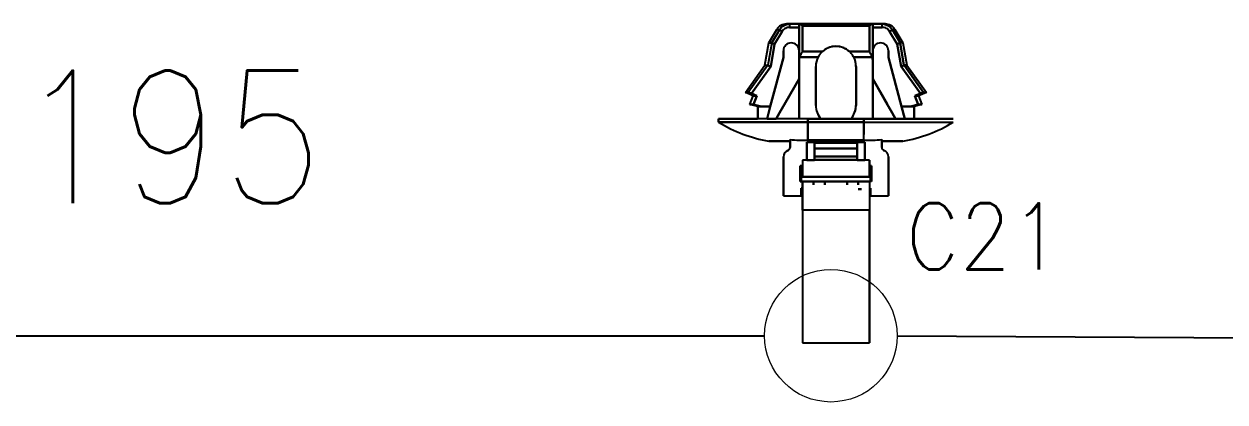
# Model space of a CAD drawing. Header units: inches. Extents: x 47316 to 59086, y 3141 to 11743.
# Drawn here: x 51305.76 to 51351.01, y 4502.05 to 4516.31 of the extents above; entities that cross this region are included whole.
import ezdxf

# ---------------------------------------------------------------- set-up
doc = ezdxf.new("R2010")
doc.units = ezdxf.units.IN
doc.header["$MEASUREMENT"] = 0
doc.layers.add('_BLACK_HOLE', color=7, linetype='Continuous')
doc.styles.get("Standard").update_dxf_attribs({"font": ''})
doc.styles.get('Standard').set_extended_font_data('SimSun')
doc.linetypes.add('_VH_OTCON', pattern='A,0.0001,[7,VeSys.shx,S=0.1,R=0,X=0,Y=0],-0.4,[7,VeSys.shx,S=0.1,R=0,X=0,Y=0],-0.4,["X",Standard,S=1,R=0,X=-0.5,Y=-0.5],-0.0001,[7,VeSys.shx,S=0.1,R=0,X=0,Y=0],-0.4', length=1.2002)

msp = doc.modelspace()

# ---------------------------------------------------------------- linework, layer by layer
at = {"layer": '_BLACK_HOLE', "ltscale": 0.034946}
for p, q in [((51333.828, 4515.593), (51334.126, 4516.1)), ((51338.581, 4516.1), (51338.879, 4515.593))]:
    msp.add_line(p, q, dxfattribs=at)
at = {"layer": '_BLACK_HOLE', "ltscale": 0.034208}
for p, q in [((51334.225, 4516.09), (51333.933, 4515.593)), ((51338.483, 4516.09), (51338.775, 4515.593))]:
    msp.add_line(p, q, dxfattribs=at)
at = {"layer": '_BLACK_HOLE', "ltscale": 0.034163}
for p, q in [((51334.225, 4516.09), (51333.935, 4515.593)), ((51338.772, 4515.593), (51338.483, 4516.09))]:
    msp.add_line(p, q, dxfattribs=at)
at = {"layer": '_BLACK_HOLE', "ltscale": 0.0329}
for p, q in [((51334.047, 4515.551), (51334.328, 4516.029)), ((51334.328, 4516.029), (51334.047, 4515.551)), ((51338.661, 4515.551), (51338.38, 4516.029)), ((51338.38, 4516.029), (51338.661, 4515.551))]:
    msp.add_line(p, q, dxfattribs=at)
at = {"layer": '_BLACK_HOLE', "ltscale": 0.00587}
msp.add_line((51334.127, 4516.101), (51334.225, 4516.09), dxfattribs=at)
at = {"layer": '_BLACK_HOLE', "ltscale": 0.005865}
for p, q in [((51334.225, 4516.09), (51334.127, 4516.101)), ((51338.581, 4516.101), (51338.483, 4516.09))]:
    msp.add_line(p, q, dxfattribs=at)
at = {"layer": '_BLACK_HOLE'}
for p, q in [((51334.225, 4516.09), (51334.296, 4516.181)), ((51334.225, 4516.09), (51334.281, 4516.166)), ((51334.281, 4516.166), (51334.352, 4516.228)), ((51334.296, 4516.181), (51334.389, 4516.25)), ((51334.352, 4516.228), (51334.455, 4516.281)), ((51334.389, 4516.25), (51334.497, 4516.293)), ((51334.455, 4516.281), (51334.612, 4516.309)), ((51334.497, 4516.293), (51334.612, 4516.309)), ((51338.096, 4516.309), (51338.211, 4516.293)), ((51338.096, 4516.309), (51338.209, 4516.294)), ((51338.209, 4516.294), (51338.316, 4516.252)), ((51338.211, 4516.293), (51338.319, 4516.249)), ((51338.316, 4516.252), (51338.393, 4516.198)), ((51338.319, 4516.249), (51338.412, 4516.18)), ((51338.393, 4516.198), (51338.483, 4516.09)), ((51338.412, 4516.18), (51338.483, 4516.09)), ((51335.844, 4515.269), (51335.994, 4515.376)), ((51335.994, 4515.376), (51336.08, 4515.416)), ((51336.627, 4515.416), (51336.713, 4515.376)), ((51336.713, 4515.376), (51336.864, 4515.269))]:
    msp.add_line(p, q, dxfattribs=at)
at = {"layer": '_BLACK_HOLE', "ltscale": 0.007092}
for p, q in [((51334.225, 4516.09), (51334.328, 4516.029)), ((51334.328, 4516.029), (51334.225, 4516.09)), ((51338.38, 4516.029), (51338.483, 4516.09)), ((51338.483, 4516.09), (51338.38, 4516.029))]:
    msp.add_line(p, q, dxfattribs=at)
at = {"layer": '_BLACK_HOLE', "ltscale": 0.007248}
msp.add_line((51334.612, 4516.309), (51334.49, 4516.309), dxfattribs=at)
at = {"layer": '_BLACK_HOLE', "ltscale": 0.001605}
msp.add_line((51334.523, 4516.309), (51334.496, 4516.309), dxfattribs=at)
at = {"layer": '_BLACK_HOLE', "ltscale": 0.006183}
msp.add_line((51334.508, 4516.309), (51334.612, 4516.309), dxfattribs=at)
at = {"layer": '_BLACK_HOLE', "ltscale": 0.004422}
msp.add_line((51334.612, 4516.309), (51334.537, 4516.309), dxfattribs=at)
at = {"layer": '_BLACK_HOLE', "ltscale": 0.012915}
msp.add_line((51334.537, 4516.309), (51334.755, 4516.309), dxfattribs=at)
at = {"layer": '_BLACK_HOLE', "ltscale": 0.020941}
for p, q in [((51334.612, 4516.309), (51334.964, 4516.309)), ((51334.964, 4516.309), (51334.612, 4516.309)), ((51334.612, 4516.182), (51334.964, 4516.182)), ((51334.964, 4516.182), (51334.612, 4516.182)), ((51337.743, 4516.309), (51338.096, 4516.309)), ((51338.096, 4516.309), (51337.743, 4516.309)), ((51338.096, 4516.182), (51337.743, 4516.182)), ((51337.743, 4516.182), (51338.096, 4516.182))]:
    msp.add_line(p, q, dxfattribs=at)
at = {"layer": '_BLACK_HOLE', "ltscale": 0.0075}
for p, q in [((51334.612, 4516.309), (51334.612, 4516.182)), ((51334.612, 4516.309), (51334.612, 4516.182)), ((51337.743, 4516.309), (51337.743, 4516.182)), ((51338.096, 4516.182), (51338.096, 4516.309)), ((51338.096, 4516.182), (51338.096, 4516.309)), ((51331.933, 4512.604), (51331.933, 4512.73)), ((51331.933, 4512.73), (51331.933, 4512.604)), ((51335.301, 4512.73), (51335.301, 4512.604)), ((51335.301, 4512.604), (51335.301, 4512.73)), ((51337.406, 4512.604), (51337.406, 4512.73)), ((51337.406, 4512.73), (51337.406, 4512.604)), ((51335.512, 4510.246), (51335.512, 4510.373)), ((51335.512, 4510.373), (51335.512, 4510.246)), ((51335.933, 4510.373), (51335.933, 4510.246)), ((51335.933, 4510.246), (51335.933, 4510.373)), ((51336.775, 4510.246), (51336.775, 4510.373)), ((51336.775, 4510.373), (51336.775, 4510.246)), ((51337.193, 4510.079), (51337.32, 4510.079)), ((51337.32, 4510.079), (51337.193, 4510.079)), ((51337.196, 4510.373), (51337.196, 4510.246)), ((51337.196, 4510.246), (51337.196, 4510.373))]:
    msp.add_line(p, q, dxfattribs=at)
at = {"layer": '_BLACK_HOLE', "ltscale": 0.012512}
for p, q in [((51334.755, 4516.309), (51334.965, 4516.309)), ((51337.742, 4516.309), (51337.953, 4516.309))]:
    msp.add_line(p, q, dxfattribs=at)
at = {"layer": '_BLACK_HOLE', "ltscale": 0.082565}
for p, q in [((51334.964, 4514.918), (51334.964, 4516.309)), ((51334.964, 4516.309), (51334.964, 4514.918)), ((51337.743, 4516.309), (51337.743, 4514.918)), ((51337.743, 4514.918), (51337.743, 4516.309))]:
    msp.add_line(p, q, dxfattribs=at)
at = {"layer": '_BLACK_HOLE', "ltscale": 0.000995}
for p, q in [((51334.964, 4516.309), (51334.981, 4516.309)), ((51334.981, 4516.309), (51334.964, 4516.309)), ((51337.726, 4516.309), (51337.743, 4516.309)), ((51337.743, 4516.309), (51337.726, 4516.309))]:
    msp.add_line(p, q, dxfattribs=at)
at = {"layer": '_BLACK_HOLE', "ltscale": 0.000399}
msp.add_line((51334.986, 4516.308), (51334.979, 4516.309), dxfattribs=at)
at = {"layer": '_BLACK_HOLE', "ltscale": 0.163214}
msp.add_line((51334.979, 4516.309), (51337.728, 4516.309), dxfattribs=at)
at = {"layer": '_BLACK_HOLE', "ltscale": 0.163013}
msp.add_line((51337.726, 4516.309), (51334.981, 4516.309), dxfattribs=at)
at = {"layer": '_BLACK_HOLE', "ltscale": 0.15}
for p, q in [((51335.091, 4516.245), (51337.617, 4516.245)), ((51337.617, 4516.245), (51335.091, 4516.245)), ((51337.617, 4511.173), (51335.091, 4511.173)), ((51337.617, 4511.173), (51335.091, 4511.173)), ((51335.091, 4510.541), (51337.617, 4510.541)), ((51337.617, 4510.541), (51335.091, 4510.541)), ((51337.617, 4509.282), (51335.091, 4509.282)), ((51337.617, 4509.282), (51335.091, 4509.282)), ((51335.091, 4504.282), (51337.617, 4504.282))]:
    msp.add_line(p, q, dxfattribs=at)
at = {"layer": '_BLACK_HOLE', "ltscale": 0.057954}
for p, q in [((51335.091, 4516.245), (51335.091, 4515.269)), ((51335.091, 4515.269), (51335.091, 4516.245)), ((51337.617, 4515.269), (51337.617, 4516.245)), ((51337.617, 4516.245), (51337.617, 4515.269))]:
    msp.add_line(p, q, dxfattribs=at)
at = {"layer": '_BLACK_HOLE', "ltscale": 0.052501}
msp.add_line((51337.743, 4516.182), (51337.743, 4515.298), dxfattribs=at)
at = {"layer": '_BLACK_HOLE', "ltscale": 0.015717}
msp.add_line((51338.217, 4516.309), (51337.953, 4516.309), dxfattribs=at)
at = {"layer": '_BLACK_HOLE', "ltscale": 0.015729}
msp.add_line((51337.953, 4516.309), (51338.218, 4516.309), dxfattribs=at)
at = {"layer": '_BLACK_HOLE', "ltscale": 0.005864}
msp.add_line((51338.581, 4516.101), (51338.483, 4516.09), dxfattribs=at)
at = {"layer": '_BLACK_HOLE', "ltscale": 0.05076}
for p, q in [((51333.681, 4514.751), (51333.828, 4515.593)), ((51338.879, 4515.593), (51339.027, 4514.751))]:
    msp.add_line(p, q, dxfattribs=at)
at = {"layer": '_BLACK_HOLE', "ltscale": 0.050769}
msp.add_line((51333.935, 4515.593), (51333.785, 4514.751), dxfattribs=at)
at = {"layer": '_BLACK_HOLE', "ltscale": 0.050773}
for p, q in [((51333.935, 4515.593), (51333.788, 4514.75)), ((51338.92, 4514.75), (51338.772, 4515.593)), ((51338.772, 4515.593), (51338.92, 4514.75))]:
    msp.add_line(p, q, dxfattribs=at)
at = {"layer": '_BLACK_HOLE', "ltscale": 0.006219}
msp.add_line((51333.933, 4515.593), (51333.828, 4515.593), dxfattribs=at)
at = {"layer": '_BLACK_HOLE', "ltscale": 0.006223}
for p, q in [((51333.828, 4515.593), (51333.933, 4515.593)), ((51338.879, 4515.593), (51338.775, 4515.593)), ((51338.879, 4515.593), (51338.775, 4515.593))]:
    msp.add_line(p, q, dxfattribs=at)
at = {"layer": '_BLACK_HOLE', "ltscale": 0.051095}
for p, q in [((51333.899, 4514.704), (51334.047, 4515.551)), ((51334.047, 4515.551), (51333.899, 4514.704)), ((51338.809, 4514.704), (51338.661, 4515.551)), ((51338.661, 4515.551), (51338.809, 4514.704))]:
    msp.add_line(p, q, dxfattribs=at)
at = {"layer": '_BLACK_HOLE', "ltscale": 0.000128}
for p, q in [((51333.933, 4515.593), (51333.935, 4515.593)), ((51333.935, 4515.593), (51333.933, 4515.593)), ((51338.772, 4515.593), (51338.775, 4515.593))]:
    msp.add_line(p, q, dxfattribs=at)
at = {"layer": '_BLACK_HOLE', "ltscale": 0.00266}
for p, q in [((51333.935, 4515.593), (51333.977, 4515.577)), ((51338.73, 4515.577), (51338.772, 4515.593))]:
    msp.add_line(p, q, dxfattribs=at)
at = {"layer": '_BLACK_HOLE', "ltscale": 0.002806}
for p, q in [((51333.979, 4515.576), (51333.935, 4515.593)), ((51338.772, 4515.593), (51338.728, 4515.576))]:
    msp.add_line(p, q, dxfattribs=at)
at = {"layer": '_BLACK_HOLE', "ltscale": 0.004276}
for p, q in [((51333.979, 4515.577), (51334.047, 4515.551)), ((51334.047, 4515.551), (51333.979, 4515.576)), ((51338.661, 4515.551), (51338.728, 4515.577)), ((51338.728, 4515.576), (51338.661, 4515.551))]:
    msp.add_line(p, q, dxfattribs=at)
at = {"layer": '_BLACK_HOLE', "ltscale": 0.11383}
for p, q in [((51334.375, 4515.046), (51333.882, 4513.193)), ((51333.882, 4513.193), (51334.375, 4515.046)), ((51338.332, 4515.046), (51338.825, 4513.193)), ((51338.825, 4513.193), (51338.332, 4515.046))]:
    msp.add_line(p, q, dxfattribs=at)
at = {"layer": '_BLACK_HOLE', "ltscale": 0.014999}
for p, q in [((51334.375, 4515.298), (51334.375, 4515.046)), ((51334.375, 4515.298), (51334.375, 4515.046)), ((51334.375, 4515.046), (51334.375, 4515.298)), ((51338.332, 4515.298), (51338.332, 4515.046)), ((51338.332, 4515.046), (51338.332, 4515.298))]:
    msp.add_line(p, q, dxfattribs=at)
at = {"layer": '_BLACK_HOLE', "ltscale": 0.002635}
for p, q in [((51334.986, 4515.06), (51335.001, 4515.101)), ((51337.706, 4515.101), (51337.722, 4515.06))]:
    msp.add_line(p, q, dxfattribs=at)
at = {"layer": '_BLACK_HOLE', "ltscale": 0.002634}
for p, q in [((51335.001, 4515.101), (51334.986, 4515.06)), ((51337.722, 4515.06), (51337.706, 4515.101))]:
    msp.add_line(p, q, dxfattribs=at)
at = {"layer": '_BLACK_HOLE', "ltscale": 0.041339}
for p, q in [((51335.682, 4515.06), (51334.986, 4515.06)), ((51334.986, 4515.06), (51335.682, 4515.06)), ((51337.722, 4515.06), (51337.025, 4515.06)), ((51337.025, 4515.06), (51337.722, 4515.06))]:
    msp.add_line(p, q, dxfattribs=at)
at = {"layer": '_BLACK_HOLE', "ltscale": 0.044711}
for p, q in [((51335.091, 4515.269), (51335.844, 4515.269)), ((51335.844, 4515.269), (51335.091, 4515.269)), ((51336.864, 4515.269), (51337.617, 4515.269)), ((51337.617, 4515.269), (51336.864, 4515.269))]:
    msp.add_line(p, q, dxfattribs=at)
at = {"layer": '_BLACK_HOLE', "ltscale": 0.000598}
msp.add_line((51335.844, 4515.269), (51335.836, 4515.263), dxfattribs=at)
at = {"layer": '_BLACK_HOLE', "ltscale": 0.001863}
msp.add_line((51336.886, 4515.248), (51336.863, 4515.27), dxfattribs=at)
at = {"layer": '_BLACK_HOLE', "ltscale": 0.000505}
msp.add_line((51336.864, 4515.269), (51336.87, 4515.264), dxfattribs=at)
at = {"layer": '_BLACK_HOLE', "ltscale": 0.005516}
msp.add_line((51337.743, 4515.298), (51337.743, 4515.206), dxfattribs=at)
at = {"layer": '_BLACK_HOLE', "ltscale": 0.008279}
msp.add_line((51337.743, 4515.206), (51337.743, 4515.066), dxfattribs=at)
at = {"layer": '_BLACK_HOLE', "ltscale": 0.048712}
msp.add_line((51337.743, 4515.066), (51337.743, 4514.246), dxfattribs=at)
at = {"layer": '_BLACK_HOLE', "ltscale": 0.075271}
for p, q in [((51332.944, 4513.72), (51333.681, 4514.751)), ((51333.784, 4514.751), (51333.048, 4513.72)), ((51339.66, 4513.72), (51338.923, 4514.751)), ((51338.923, 4514.751), (51339.66, 4513.72)), ((51339.027, 4514.751), (51339.763, 4513.72))]:
    msp.add_line(p, q, dxfattribs=at)
at = {"layer": '_BLACK_HOLE', "ltscale": 0.075264}
msp.add_line((51333.785, 4514.751), (51333.048, 4513.72), dxfattribs=at)
at = {"layer": '_BLACK_HOLE', "ltscale": 0.074459}
for p, q in [((51333.17, 4513.684), (51333.899, 4514.704)), ((51333.899, 4514.704), (51333.17, 4513.684)), ((51339.538, 4513.684), (51338.809, 4514.704)), ((51338.809, 4514.704), (51339.538, 4513.684))]:
    msp.add_line(p, q, dxfattribs=at)
at = {"layer": '_BLACK_HOLE', "ltscale": 0.006165}
for p, q in [((51333.681, 4514.751), (51333.784, 4514.751)), ((51333.681, 4514.751), (51333.784, 4514.751)), ((51332.944, 4513.72), (51333.048, 4513.72))]:
    msp.add_line(p, q, dxfattribs=at)
at = {"layer": '_BLACK_HOLE', "ltscale": 0.002621}
for p, q in [((51333.828, 4514.733), (51333.788, 4514.75)), ((51333.788, 4514.75), (51333.828, 4514.733)), ((51338.92, 4514.75), (51338.879, 4514.733)), ((51338.879, 4514.733), (51338.92, 4514.75))]:
    msp.add_line(p, q, dxfattribs=at)
at = {"layer": '_BLACK_HOLE', "ltscale": 0.000205}
for p, q in [((51333.831, 4514.732), (51333.828, 4514.733)), ((51333.828, 4514.733), (51333.831, 4514.732)), ((51338.879, 4514.733), (51338.876, 4514.732)), ((51338.876, 4514.732), (51338.879, 4514.733))]:
    msp.add_line(p, q, dxfattribs=at)
at = {"layer": '_BLACK_HOLE', "ltscale": 0.004321}
for p, q in [((51333.899, 4514.704), (51333.831, 4514.732)), ((51333.831, 4514.732), (51333.899, 4514.704)), ((51338.876, 4514.732), (51338.809, 4514.704)), ((51338.809, 4514.704), (51338.876, 4514.732))]:
    msp.add_line(p, q, dxfattribs=at)
at = {"layer": '_BLACK_HOLE', "ltscale": 0.039936}
for p, q in [((51334.964, 4514.918), (51334.964, 4514.246)), ((51334.964, 4514.246), (51334.964, 4514.918)), ((51337.743, 4514.246), (51337.743, 4514.918)), ((51337.743, 4514.918), (51337.743, 4514.246))]:
    msp.add_line(p, q, dxfattribs=at)
at = {"layer": '_BLACK_HOLE', "ltscale": 0.0875}
for p, q in [((51335.596, 4513.235), (51335.596, 4514.709)), ((51335.596, 4514.709), (51335.596, 4513.235)), ((51335.596, 4514.709), (51335.596, 4513.235)), ((51337.112, 4514.709), (51337.112, 4513.235)), ((51337.112, 4513.235), (51337.112, 4514.709)), ((51339.301, 4512.73), (51340.774, 4512.73))]:
    msp.add_line(p, q, dxfattribs=at)
at = {"layer": '_BLACK_HOLE', "ltscale": 0.006168}
for p, q in [((51338.923, 4514.751), (51339.027, 4514.751)), ((51339.027, 4514.751), (51338.923, 4514.751))]:
    msp.add_line(p, q, dxfattribs=at)
at = {"layer": '_BLACK_HOLE', "ltscale": 0.064963}
msp.add_line((51334.426, 4513.293), (51334.964, 4514.246), dxfattribs=at)
at = {"layer": '_BLACK_HOLE', "ltscale": 0.061156}
for p, q in [((51334.964, 4514.246), (51334.458, 4513.349)), ((51338.249, 4513.349), (51337.743, 4514.246))]:
    msp.add_line(p, q, dxfattribs=at)
at = {"layer": '_BLACK_HOLE', "ltscale": 0.061161}
msp.add_line((51334.458, 4513.349), (51334.964, 4514.246), dxfattribs=at)
at = {"layer": '_BLACK_HOLE', "ltscale": 0.089999}
for p, q in [((51334.964, 4514.246), (51334.964, 4512.73)), ((51334.964, 4512.73), (51334.964, 4514.246)), ((51337.743, 4512.73), (51337.743, 4514.246)), ((51337.743, 4514.246), (51337.743, 4512.73))]:
    msp.add_line(p, q, dxfattribs=at)
at = {"layer": '_BLACK_HOLE', "ltscale": 0.065039}
msp.add_line((51337.743, 4514.246), (51338.282, 4513.292), dxfattribs=at)
at = {"layer": '_BLACK_HOLE', "ltscale": 0.06116}
msp.add_line((51337.743, 4514.246), (51338.25, 4513.349), dxfattribs=at)
at = {"layer": '_BLACK_HOLE', "ltscale": 0.040697}
msp.add_line((51337.743, 4514.089), (51337.743, 4513.404), dxfattribs=at)
at = {"layer": '_BLACK_HOLE', "ltscale": 0.040701}
msp.add_line((51337.743, 4513.404), (51337.743, 4514.089), dxfattribs=at)
at = {"layer": '_BLACK_HOLE', "ltscale": 0.006177}
msp.add_line((51333.048, 4513.72), (51332.944, 4513.72), dxfattribs=at)
at = {"layer": '_BLACK_HOLE', "ltscale": 0.019025}
msp.add_line((51333.238, 4513.593), (51332.944, 4513.72), dxfattribs=at)
at = {"layer": '_BLACK_HOLE', "ltscale": 0.013619}
for p, q in [((51333.381, 4513.593), (51333.17, 4513.684)), ((51333.17, 4513.684), (51333.381, 4513.593)), ((51339.327, 4513.593), (51339.538, 4513.684)), ((51339.538, 4513.684), (51339.327, 4513.593))]:
    msp.add_line(p, q, dxfattribs=at)
at = {"layer": '_BLACK_HOLE', "ltscale": 0.019}
msp.add_line((51339.763, 4513.72), (51339.469, 4513.593), dxfattribs=at)
at = {"layer": '_BLACK_HOLE', "ltscale": 0.005249}
msp.add_line((51339.747, 4513.72), (51339.659, 4513.719), dxfattribs=at)
at = {"layer": '_BLACK_HOLE', "ltscale": 0.005222}
msp.add_line((51339.748, 4513.72), (51339.66, 4513.72), dxfattribs=at)
at = {"layer": '_BLACK_HOLE', "ltscale": 0.000916}
msp.add_line((51339.763, 4513.72), (51339.747, 4513.72), dxfattribs=at)
at = {"layer": '_BLACK_HOLE', "ltscale": 0.000903}
msp.add_line((51339.763, 4513.72), (51339.748, 4513.72), dxfattribs=at)
at = {"layer": '_BLACK_HOLE', "ltscale": 4.3e-05}
msp.add_line((51339.763, 4513.72), (51339.763, 4513.72), dxfattribs=at)
at = {"layer": '_BLACK_HOLE', "ltscale": 4.9e-05}
msp.add_line((51339.763, 4513.72), (51339.763, 4513.72), dxfattribs=at)
at = {"layer": '_BLACK_HOLE', "ltscale": 0.020195}
for p, q in [((51333.112, 4513.278), (51333.239, 4513.593)), ((51333.254, 4513.278), (51333.381, 4513.593)), ((51333.381, 4513.593), (51333.254, 4513.278)), ((51339.453, 4513.278), (51339.327, 4513.593)), ((51339.327, 4513.593), (51339.453, 4513.278)), ((51339.469, 4513.593), (51339.595, 4513.278))]:
    msp.add_line(p, q, dxfattribs=at)
at = {"layer": '_BLACK_HOLE', "ltscale": 0.000925}
msp.add_line((51333.112, 4513.278), (51333.128, 4513.278), dxfattribs=at)
at = {"layer": '_BLACK_HOLE', "ltscale": 0.018174}
msp.add_line((51333.407, 4513.193), (51333.112, 4513.277), dxfattribs=at)
at = {"layer": '_BLACK_HOLE', "ltscale": 0.000912}
for p, q in [((51333.128, 4513.278), (51333.113, 4513.277)), ((51339.469, 4513.593), (51339.453, 4513.593))]:
    msp.add_line(p, q, dxfattribs=at)
at = {"layer": '_BLACK_HOLE', "ltscale": 0.002823}
msp.add_line((51333.128, 4513.278), (51333.175, 4513.278), dxfattribs=at)
at = {"layer": '_BLACK_HOLE', "ltscale": 0.00282}
for p, q in [((51333.175, 4513.278), (51333.128, 4513.278)), ((51339.453, 4513.593), (51339.406, 4513.593))]:
    msp.add_line(p, q, dxfattribs=at)
at = {"layer": '_BLACK_HOLE', "ltscale": 0.004681}
for p, q in [((51333.175, 4513.278), (51333.254, 4513.278)), ((51333.254, 4513.278), (51333.175, 4513.278))]:
    msp.add_line(p, q, dxfattribs=at)
at = {"layer": '_BLACK_HOLE', "ltscale": 0.000327}
msp.add_line((51333.244, 4513.593), (51333.238, 4513.593), dxfattribs=at)
at = {"layer": '_BLACK_HOLE', "ltscale": 0.008441}
for p, q in [((51333.238, 4513.593), (51333.381, 4513.593)), ((51333.407, 4513.193), (51333.549, 4513.193)), ((51333.549, 4513.193), (51333.407, 4513.193))]:
    msp.add_line(p, q, dxfattribs=at)
at = {"layer": '_BLACK_HOLE', "ltscale": 0.008429}
for p, q in [((51333.381, 4513.593), (51333.239, 4513.593)), ((51339.453, 4513.278), (51339.595, 4513.278))]:
    msp.add_line(p, q, dxfattribs=at)
at = {"layer": '_BLACK_HOLE', "ltscale": 0.00033}
for p, q in [((51333.239, 4513.593), (51333.244, 4513.593)), ((51333.412, 4513.193), (51333.407, 4513.193)), ((51339.301, 4513.193), (51339.295, 4513.193))]:
    msp.add_line(p, q, dxfattribs=at)
at = {"layer": '_BLACK_HOLE', "ltscale": 0.001593}
msp.add_line((51333.271, 4513.593), (51333.244, 4513.593), dxfattribs=at)
at = {"layer": '_BLACK_HOLE', "ltscale": 0.003809}
msp.add_line((51333.244, 4513.593), (51333.308, 4513.593), dxfattribs=at)
at = {"layer": '_BLACK_HOLE', "ltscale": 0.018199}
for p, q in [((51333.549, 4513.193), (51333.254, 4513.278)), ((51333.254, 4513.278), (51333.549, 4513.193)), ((51339.159, 4513.193), (51339.453, 4513.278)), ((51339.453, 4513.278), (51339.159, 4513.193))]:
    msp.add_line(p, q, dxfattribs=at)
at = {"layer": '_BLACK_HOLE', "ltscale": 0.004291}
msp.add_line((51333.308, 4513.593), (51333.381, 4513.593), dxfattribs=at)
at = {"layer": '_BLACK_HOLE', "ltscale": 0.008432}
msp.add_line((51333.549, 4513.193), (51333.407, 4513.193), dxfattribs=at)
at = {"layer": '_BLACK_HOLE', "ltscale": 0.027499}
for p, q in [((51333.407, 4513.193), (51333.407, 4512.73)), ((51333.407, 4512.73), (51333.407, 4513.193)), ((51339.301, 4513.193), (51339.301, 4512.73)), ((51339.301, 4512.73), (51339.301, 4513.193))]:
    msp.add_line(p, q, dxfattribs=at)
at = {"layer": '_BLACK_HOLE', "ltscale": 0.000342}
for p, q in [((51333.407, 4513.193), (51333.413, 4513.193)), ((51339.295, 4513.193), (51339.301, 4513.193))]:
    msp.add_line(p, q, dxfattribs=at)
at = {"layer": '_BLACK_HOLE', "ltscale": 0.000286}
for p, q in [((51333.408, 4513.195), (51333.413, 4513.193)), ((51333.413, 4513.193), (51333.408, 4513.195))]:
    msp.add_line(p, q, dxfattribs=at)
at = {"layer": '_BLACK_HOLE', "ltscale": 0.002209}
msp.add_line((51333.45, 4513.193), (51333.412, 4513.193), dxfattribs=at)
at = {"layer": '_BLACK_HOLE', "ltscale": 0.003674}
for p, q in [((51333.413, 4513.193), (51333.474, 4513.193)), ((51339.233, 4513.193), (51339.295, 4513.193))]:
    msp.add_line(p, q, dxfattribs=at)
at = {"layer": '_BLACK_HOLE', "ltscale": 0.00434}
msp.add_line((51333.474, 4513.193), (51333.547, 4513.193), dxfattribs=at)
at = {"layer": '_BLACK_HOLE', "ltscale": 0.019785}
for p, q in [((51333.882, 4513.193), (51333.549, 4513.193)), ((51333.549, 4513.193), (51333.882, 4513.193)), ((51338.825, 4513.193), (51339.159, 4513.193)), ((51339.159, 4513.193), (51338.825, 4513.193))]:
    msp.add_line(p, q, dxfattribs=at)
at = {"layer": '_BLACK_HOLE', "ltscale": 0.028456}
for p, q in [((51333.882, 4513.193), (51333.759, 4512.73)), ((51333.759, 4512.73), (51333.882, 4513.193)), ((51338.825, 4513.193), (51338.949, 4512.73)), ((51338.949, 4512.73), (51338.825, 4513.193))]:
    msp.add_line(p, q, dxfattribs=at)
at = {"layer": '_BLACK_HOLE', "ltscale": 0.026985}
for p, q in [((51334.458, 4513.349), (51334.234, 4512.953)), ((51338.473, 4512.953), (51338.249, 4513.349))]:
    msp.add_line(p, q, dxfattribs=at)
at = {"layer": '_BLACK_HOLE', "ltscale": 0.02701}
msp.add_line((51334.234, 4512.953), (51334.458, 4513.349), dxfattribs=at)
at = {"layer": '_BLACK_HOLE', "ltscale": 0.02697}
msp.add_line((51338.25, 4513.349), (51338.473, 4512.954), dxfattribs=at)
at = {"layer": '_BLACK_HOLE', "ltscale": 0.006299}
msp.add_line((51339.159, 4513.193), (51339.265, 4513.194), dxfattribs=at)
at = {"layer": '_BLACK_HOLE', "ltscale": 0.006305}
msp.add_line((51339.265, 4513.193), (51339.159, 4513.193), dxfattribs=at)
at = {"layer": '_BLACK_HOLE', "ltscale": 0.00329}
msp.add_line((51339.178, 4513.193), (51339.233, 4513.193), dxfattribs=at)
at = {"layer": '_BLACK_HOLE', "ltscale": 0.006641}
msp.add_line((51339.301, 4513.193), (51339.189, 4513.193), dxfattribs=at)
at = {"layer": '_BLACK_HOLE', "ltscale": 0.001825}
msp.add_line((51339.295, 4513.193), (51339.264, 4513.193), dxfattribs=at)
at = {"layer": '_BLACK_HOLE', "ltscale": 0.002142}
msp.add_line((51339.265, 4513.194), (51339.301, 4513.193), dxfattribs=at)
at = {"layer": '_BLACK_HOLE', "ltscale": 0.002136}
msp.add_line((51339.301, 4513.193), (51339.265, 4513.193), dxfattribs=at)
at = {"layer": '_BLACK_HOLE', "ltscale": 0.018183}
msp.add_line((51339.595, 4513.278), (51339.301, 4513.193), dxfattribs=at)
at = {"layer": '_BLACK_HOLE', "ltscale": 0.004715}
msp.add_line((51339.327, 4513.593), (51339.406, 4513.593), dxfattribs=at)
at = {"layer": '_BLACK_HOLE', "ltscale": 0.004687}
msp.add_line((51339.406, 4513.593), (51339.327, 4513.593), dxfattribs=at)
at = {"layer": '_BLACK_HOLE', "ltscale": 0.002832}
msp.add_line((51339.406, 4513.593), (51339.454, 4513.594), dxfattribs=at)
at = {"layer": '_BLACK_HOLE', "ltscale": 0.002856}
msp.add_line((51339.464, 4513.593), (51339.415, 4513.593), dxfattribs=at)
at = {"layer": '_BLACK_HOLE', "ltscale": 0.002869}
msp.add_line((51339.415, 4513.593), (51339.463, 4513.593), dxfattribs=at)
at = {"layer": '_BLACK_HOLE', "ltscale": 0.008438}
msp.add_line((51339.595, 4513.278), (51339.453, 4513.277), dxfattribs=at)
at = {"layer": '_BLACK_HOLE', "ltscale": 0.0009}
msp.add_line((51339.454, 4513.594), (51339.469, 4513.593), dxfattribs=at)
at = {"layer": '_BLACK_HOLE', "ltscale": 0.002185}
msp.add_line((51339.525, 4513.278), (51339.562, 4513.277), dxfattribs=at)
at = {"layer": '_BLACK_HOLE', "ltscale": 0.087396}
for p, q in [((51331.933, 4512.73), (51333.405, 4512.73)), ((51331.933, 4512.73), (51333.405, 4512.73)), ((51340.774, 4512.73), (51339.302, 4512.73))]:
    msp.add_line(p, q, dxfattribs=at)
at = {"layer": '_BLACK_HOLE', "ltscale": 0.2}
for p, q in [((51335.301, 4512.73), (51331.933, 4512.73)), ((51335.301, 4512.73), (51331.933, 4512.73)), ((51337.406, 4512.73), (51340.774, 4512.73)), ((51340.774, 4512.73), (51337.406, 4512.73)), ((51331.933, 4512.604), (51335.301, 4512.604)), ((51335.301, 4512.604), (51331.933, 4512.604)), ((51337.406, 4512.604), (51340.774, 4512.604)), ((51337.406, 4512.604), (51340.774, 4512.604))]:
    msp.add_line(p, q, dxfattribs=at)
at = {"layer": '_BLACK_HOLE', "ltscale": 0.020602}
for p, q in [((51333.759, 4512.73), (51334.106, 4512.73)), ((51333.759, 4512.73), (51334.106, 4512.73)), ((51338.949, 4512.73), (51338.602, 4512.73))]:
    msp.add_line(p, q, dxfattribs=at)
at = {"layer": '_BLACK_HOLE', "ltscale": 0.015242}
for p, q in [((51334.234, 4512.953), (51334.108, 4512.73)), ((51338.599, 4512.73), (51338.473, 4512.953))]:
    msp.add_line(p, q, dxfattribs=at)
at = {"layer": '_BLACK_HOLE', "ltscale": 0.015215}
msp.add_line((51334.108, 4512.73), (51334.234, 4512.953), dxfattribs=at)
at = {"layer": '_BLACK_HOLE', "ltscale": 0.125}
for p, q in [((51335.301, 4512.73), (51337.406, 4512.73)), ((51337.406, 4512.73), (51335.301, 4512.73)), ((51335.301, 4512.604), (51337.406, 4512.604)), ((51337.406, 4512.604), (51335.301, 4512.604)), ((51335.301, 4511.921), (51337.406, 4511.921)), ((51337.406, 4511.921), (51335.301, 4511.921))]:
    msp.add_line(p, q, dxfattribs=at)
at = {"layer": '_BLACK_HOLE', "ltscale": 0.035001}
for p, q in [((51337.406, 4512.73), (51337.406, 4512.141)), ((51337.406, 4512.73), (51337.406, 4512.141)), ((51335.007, 4510.962), (51335.007, 4510.373)), ((51335.007, 4510.962), (51335.007, 4510.373)), ((51335.007, 4510.373), (51335.007, 4510.962)), ((51337.701, 4510.373), (51337.701, 4510.962)), ((51337.701, 4510.962), (51337.701, 4510.373))]:
    msp.add_line(p, q, dxfattribs=at)
at = {"layer": '_BLACK_HOLE', "ltscale": 0.015289}
msp.add_line((51338.473, 4512.954), (51338.599, 4512.729), dxfattribs=at)
at = {"layer": '_BLACK_HOLE', "ltscale": 0.020749}
msp.add_line((51338.599, 4512.73), (51338.949, 4512.73), dxfattribs=at)
at = {"layer": '_BLACK_HOLE', "ltscale": 0.02751}
msp.add_line((51335.301, 4512.604), (51335.301, 4512.141), dxfattribs=at)
msp.add_line((51335.301, 4512.604), (51335.301, 4512.141), dxfattribs=at)
at = {"layer": '_BLACK_HOLE', "ltscale": 0.040569}
for p, q in [((51335.301, 4512.604), (51335.301, 4511.921)), ((51337.406, 4511.921), (51337.406, 4512.604))]:
    msp.add_line(p, q, dxfattribs=at)
at = {"layer": '_BLACK_HOLE', "ltscale": 0.040567}
for p, q in [((51335.301, 4511.921), (51335.301, 4512.604)), ((51337.406, 4511.921), (51337.406, 4512.604))]:
    msp.add_line(p, q, dxfattribs=at)
at = {"layer": '_BLACK_HOLE', "ltscale": 0.047501}
for p, q in [((51334.628, 4511.888), (51333.828, 4511.888)), ((51333.828, 4511.888), (51334.628, 4511.888)), ((51338.88, 4511.888), (51338.08, 4511.888)), ((51338.08, 4511.888), (51338.88, 4511.888))]:
    msp.add_line(p, q, dxfattribs=at)
at = {"layer": '_BLACK_HOLE', "ltscale": 0.017476}
for p, q in [((51334.628, 4511.656), (51334.628, 4511.95)), ((51338.08, 4511.656), (51338.08, 4511.95))]:
    msp.add_line(p, q, dxfattribs=at)
at = {"layer": '_BLACK_HOLE', "ltscale": 0.00369}
for p, q in [((51334.628, 4511.888), (51334.628, 4511.95)), ((51338.08, 4511.95), (51338.08, 4511.888))]:
    msp.add_line(p, q, dxfattribs=at)
at = {"layer": '_BLACK_HOLE', "ltscale": 0.017471}
for p, q in [((51334.628, 4511.95), (51334.628, 4511.656)), ((51338.08, 4511.95), (51338.08, 4511.656))]:
    msp.add_line(p, q, dxfattribs=at)
at = {"layer": '_BLACK_HOLE', "ltscale": 0.040002}
for p, q in [((51335.259, 4511.846), (51335.259, 4511.173)), ((51335.259, 4511.846), (51335.259, 4511.173)), ((51335.259, 4511.173), (51335.259, 4511.846)), ((51337.448, 4511.173), (51337.448, 4511.846)), ((51337.448, 4511.846), (51337.448, 4511.173))]:
    msp.add_line(p, q, dxfattribs=at)
at = {"layer": '_BLACK_HOLE', "ltscale": 0.129999}
for p, q in [((51337.448, 4511.846), (51335.259, 4511.846)), ((51335.259, 4511.846), (51337.448, 4511.846))]:
    msp.add_line(p, q, dxfattribs=at)
at = {"layer": '_BLACK_HOLE', "ltscale": 0.013841}
for p, q in [((51335.554, 4511.613), (51335.554, 4511.846)), ((51337.154, 4511.846), (51337.154, 4511.613))]:
    msp.add_line(p, q, dxfattribs=at)
at = {"layer": '_BLACK_HOLE', "ltscale": 0.001447}
msp.add_line((51335.554, 4511.822), (51335.554, 4511.846), dxfattribs=at)
at = {"layer": '_BLACK_HOLE', "ltscale": 0.012407}
for p, q in [((51335.554, 4511.822), (51335.554, 4511.613)), ((51337.154, 4511.822), (51337.154, 4511.613))]:
    msp.add_line(p, q, dxfattribs=at)
at = {"layer": '_BLACK_HOLE', "ltscale": 0.095001}
for p, q in [((51335.554, 4511.822), (51337.154, 4511.822)), ((51335.554, 4511.613), (51337.154, 4511.613)), ((51337.154, 4511.613), (51335.554, 4511.613)), ((51337.154, 4511.312), (51335.554, 4511.312)), ((51335.554, 4511.312), (51337.154, 4511.312)), ((51337.154, 4511.187), (51335.554, 4511.187)), ((51335.554, 4511.187), (51337.154, 4511.187))]:
    msp.add_line(p, q, dxfattribs=at)
at = {"layer": '_BLACK_HOLE', "ltscale": 0.014789}
msp.add_line((51337.154, 4511.597), (51337.154, 4511.846), dxfattribs=at)
at = {"layer": '_BLACK_HOLE', "ltscale": 0.013786}
msp.add_line((51338.08, 4511.888), (51338.08, 4511.656), dxfattribs=at)
at = {"layer": '_BLACK_HOLE', "ltscale": 0.017839}
for p, q in [((51335.554, 4511.613), (51335.554, 4511.312)), ((51335.554, 4511.312), (51335.554, 4511.613)), ((51337.154, 4511.613), (51337.154, 4511.312)), ((51337.154, 4511.312), (51337.154, 4511.613))]:
    msp.add_line(p, q, dxfattribs=at)
at = {"layer": '_BLACK_HOLE', "ltscale": 0.023952}
msp.add_line((51337.154, 4511.576), (51337.154, 4511.173), dxfattribs=at)
at = {"layer": '_BLACK_HOLE', "ltscale": 0.064999}
for p, q in [((51334.375, 4510.204), (51334.375, 4511.299)), ((51334.375, 4511.299), (51334.375, 4510.204)), ((51338.332, 4510.204), (51338.332, 4511.299)), ((51338.332, 4510.204), (51338.332, 4511.299))]:
    msp.add_line(p, q, dxfattribs=at)
at = {"layer": '_BLACK_HOLE', "ltscale": 0.004999}
for p, q in [((51335.091, 4510.962), (51335.007, 4510.962)), ((51335.007, 4510.962), (51335.091, 4510.962)), ((51337.701, 4510.962), (51337.617, 4510.962)), ((51337.617, 4510.962), (51337.701, 4510.962))]:
    msp.add_line(p, q, dxfattribs=at)
at = {"layer": '_BLACK_HOLE', "ltscale": 0.032501}
for p, q in [((51335.049, 4510.373), (51335.049, 4510.92)), ((51335.049, 4510.92), (51335.049, 4510.373)), ((51337.659, 4510.373), (51337.659, 4510.92)), ((51337.659, 4510.373), (51337.659, 4510.92))]:
    msp.add_line(p, q, dxfattribs=at)
at = {"layer": '_BLACK_HOLE', "ltscale": 0.002499}
for p, q in [((51335.091, 4510.92), (51335.049, 4510.92)), ((51335.049, 4510.92), (51335.091, 4510.92)), ((51335.091, 4510.92), (51335.049, 4510.92)), ((51337.659, 4510.92), (51337.617, 4510.92)), ((51337.617, 4510.92), (51337.659, 4510.92)), ((51337.659, 4510.92), (51337.617, 4510.92)), ((51335.007, 4510.373), (51335.049, 4510.373)), ((51335.049, 4510.373), (51335.007, 4510.373)), ((51335.049, 4510.373), (51335.007, 4510.373)), ((51335.091, 4510.12), (51335.049, 4510.12)), ((51335.049, 4510.12), (51335.091, 4510.12)), ((51337.659, 4510.12), (51337.617, 4510.12)), ((51337.617, 4510.12), (51337.659, 4510.12)), ((51337.701, 4510.373), (51337.659, 4510.373)), ((51337.701, 4510.373), (51337.659, 4510.373)), ((51335.049, 4509.825), (51335.091, 4509.825)), ((51337.617, 4509.825), (51337.659, 4509.825))]:
    msp.add_line(p, q, dxfattribs=at)
at = {"layer": '_BLACK_HOLE', "ltscale": 0.0375}
for p, q in [((51335.091, 4511.173), (51335.091, 4510.541)), ((51335.091, 4511.173), (51335.091, 4510.541)), ((51337.617, 4510.541), (51337.617, 4511.173)), ((51337.617, 4511.173), (51337.617, 4510.541))]:
    msp.add_line(p, q, dxfattribs=at)
at = {"layer": '_BLACK_HOLE', "ltscale": 0.017502}
for p, q in [((51335.259, 4511.173), (51335.554, 4511.173)), ((51337.154, 4511.173), (51337.448, 4511.173))]:
    msp.add_line(p, q, dxfattribs=at)
at = {"layer": '_BLACK_HOLE', "ltscale": 0.007443}
for p, q in [((51335.554, 4511.312), (51335.554, 4511.187)), ((51335.554, 4511.187), (51335.554, 4511.312)), ((51337.154, 4511.312), (51337.154, 4511.187)), ((51337.154, 4511.187), (51337.154, 4511.312))]:
    msp.add_line(p, q, dxfattribs=at)
at = {"layer": '_BLACK_HOLE', "ltscale": 0.00087}
for p, q in [((51335.554, 4511.187), (51335.554, 4511.173)), ((51335.554, 4511.173), (51335.554, 4511.187)), ((51337.154, 4511.187), (51337.154, 4511.173)), ((51337.154, 4511.173), (51337.154, 4511.187))]:
    msp.add_line(p, q, dxfattribs=at)
at = {"layer": '_BLACK_HOLE', "ltscale": 0.002502}
msp.add_line((51337.617, 4510.962), (51337.617, 4510.92), dxfattribs=at)
at = {"layer": '_BLACK_HOLE', "ltscale": 0.010562}
msp.add_line((51337.659, 4510.92), (51337.659, 4510.742), dxfattribs=at)
at = {"layer": '_BLACK_HOLE', "ltscale": 0.0625}
msp.add_line((51338.332, 4511.299), (51338.332, 4510.246), dxfattribs=at)
at = {"layer": '_BLACK_HOLE', "ltscale": 0.021939}
msp.add_line((51337.659, 4510.373), (51337.659, 4510.742), dxfattribs=at)
at = {"layer": '_BLACK_HOLE', "ltscale": 0.022501}
for p, q in [((51334.375, 4509.825), (51334.375, 4510.204)), ((51334.375, 4510.204), (51334.375, 4509.825)), ((51338.332, 4509.825), (51338.332, 4510.204)), ((51338.332, 4509.825), (51338.332, 4510.204))]:
    msp.add_line(p, q, dxfattribs=at)
at = {"layer": '_BLACK_HOLE', "ltscale": 0.154999}
for p, q in [((51337.659, 4510.373), (51335.049, 4510.373)), ((51335.049, 4510.373), (51337.659, 4510.373))]:
    msp.add_line(p, q, dxfattribs=at)
at = {"layer": '_BLACK_HOLE', "ltscale": 0.0175}
for p, q in [((51335.049, 4509.825), (51335.049, 4510.12)), ((51335.049, 4510.12), (51335.049, 4509.825)), ((51337.659, 4509.825), (51337.659, 4510.12)), ((51337.659, 4509.825), (51337.659, 4510.12)), ((51337.659, 4510.12), (51337.659, 4509.825))]:
    msp.add_line(p, q, dxfattribs=at)
at = {"layer": '_BLACK_HOLE', "ltscale": 0.0644}
for p, q in [((51335.091, 4509.282), (51335.091, 4510.367)), ((51335.091, 4510.367), (51335.091, 4509.282)), ((51337.617, 4510.367), (51337.617, 4509.282)), ((51337.617, 4510.367), (51337.617, 4509.282))]:
    msp.add_line(p, q, dxfattribs=at)
at = {"layer": '_BLACK_HOLE', "ltscale": 0.000368}
msp.add_line((51335.512, 4510.366), (51335.512, 4510.373), dxfattribs=at)
at = {"layer": '_BLACK_HOLE', "ltscale": 0.025}
for p, q in [((51335.512, 4510.367), (51335.933, 4510.367)), ((51335.512, 4510.367), (51335.933, 4510.367)), ((51336.775, 4510.373), (51337.196, 4510.373)), ((51336.775, 4510.367), (51337.196, 4510.367)), ((51336.775, 4510.367), (51337.196, 4510.367)), ((51338.332, 4510.246), (51338.332, 4509.825))]:
    msp.add_line(p, q, dxfattribs=at)
at = {"layer": '_BLACK_HOLE', "ltscale": 0.023056}
msp.add_line((51335.544, 4510.373), (51335.933, 4510.373), dxfattribs=at)
at = {"layer": '_BLACK_HOLE', "ltscale": 0.000322}
msp.add_line((51336.775, 4510.373), (51336.775, 4510.367), dxfattribs=at)
at = {"layer": '_BLACK_HOLE', "ltscale": 0.000629}
msp.add_line((51337.69, 4510.373), (51337.701, 4510.373), dxfattribs=at)
at = {"layer": '_BLACK_HOLE', "ltscale": 0.039999}
for p, q in [((51334.375, 4509.825), (51335.049, 4509.825)), ((51334.375, 4509.825), (51335.049, 4509.825)), ((51337.659, 4509.825), (51338.332, 4509.825)), ((51337.659, 4509.825), (51338.332, 4509.825))]:
    msp.add_line(p, q, dxfattribs=at)
at = {"layer": '_BLACK_HOLE', "ltscale": 2.6e-05}
for p, q in [((51335.049, 4509.825), (51335.049, 4509.826)), ((51337.659, 4509.826), (51337.659, 4509.825))]:
    msp.add_line(p, q, dxfattribs=at)
at = {"layer": '_BLACK_HOLE', "ltscale": 0.098454}
msp.add_line((51337.617, 4509.825), (51337.617, 4508.167), dxfattribs=at)
at = {"layer": '_BLACK_HOLE', "ltscale": 0.108633}
msp.add_line((51337.617, 4509.825), (51337.617, 4507.996), dxfattribs=at)
at = {"layer": '_BLACK_HOLE', "ltscale": 0.057913}
msp.add_line((51337.617, 4509.825), (51337.617, 4508.85), dxfattribs=at)
at = {"layer": '_BLACK_HOLE', "ltscale": 0.378893}
msp.add_line((51335.091, 4509.282), (51335.091, 4504.282), dxfattribs=at)
at = {"layer": '_BLACK_HOLE', "ltscale": 0.37888}
msp.add_line((51335.091, 4509.282), (51335.091, 4504.282), dxfattribs=at)
at = {"layer": '_BLACK_HOLE', "ltscale": 0.378897}
msp.add_line((51337.617, 4504.282), (51337.617, 4509.282), dxfattribs=at)
at = {"layer": '_BLACK_HOLE', "ltscale": 0.378905}
msp.add_line((51337.617, 4509.282), (51337.617, 4504.282), dxfattribs=at)
at = {"layer": '_BLACK_HOLE', "ltscale": 0.076392}
msp.add_line((51337.617, 4509.282), (51337.617, 4507.996), dxfattribs=at)
at = {"layer": '_BLACK_HOLE', "ltscale": 0.315749}
msp.add_line((51337.617, 4504.282), (51337.617, 4508.85), dxfattribs=at)
at = {"layer": '_BLACK_HOLE', "ltscale": 0.315758}
msp.add_line((51337.617, 4504.282), (51337.617, 4508.85), dxfattribs=at)
at = {"layer": '_BLACK_HOLE', "ltscale": 0.026669}
msp.add_line((51337.617, 4507.718), (51337.617, 4508.167), dxfattribs=at)
at = {"layer": '_BLACK_HOLE', "linetype": '_VH_OTCON', "lineweight": -3, "ltscale": 5}
for p, q in [((51287.595, 4504.55), (51333.667, 4504.55)), ((51442.433, 4503.93), (51338.667, 4504.535))]:
    msp.add_line(p, q, dxfattribs=at)
at = {"layer": '_BLACK_HOLE', "linetype": 'Continuous', "lineweight": 15}
msp.add_circle((51336.167, 4504.55), 2.5, dxfattribs=at)
at = {"layer": '_BLACK_HOLE'}
for centre, radius, start, end in [((51334.494, 4515.879), 0.43, 90.6574, 148.8475), ((51334.581, 4515.88), 0.294, 133.0347, 149.4711), ((51334.7, 4515.788), 0.443, 136.2971, 147.0928), ((51334.595, 4515.864), 0.315, 117.6521, 133.0236), ((51334.581, 4515.882), 0.292, 116.8107, 133.3936), ((51334.606, 4515.844), 0.338, 103.3041, 117.6201), ((51334.6, 4515.86), 0.321, 103.2388, 118.1605), ((51334.611, 4515.823), 0.36, 89.877, 103.354), ((51334.628, 4515.653), 0.53, 91.791, 100.9305), ((51334.978, 4516.248), 0.0611, 67.7787, 87.3333), ((51334.978, 4516.247), 0.0615, 67.7277, 87.123), ((51334.939, 4516.144), 0.172, 59.2021, 68.8182), ((51334.94, 4516.144), 0.172, 59.3169, 68.9701), ((51334.809, 4515.93), 0.423, 48.2977, 58.9488), ((51334.802, 4515.919), 0.436, 48.4937, 58.8197), ((51337.897, 4515.93), 0.422, 121.0217, 131.6949), ((51337.905, 4515.919), 0.435, 121.1911, 131.5329), ((51337.768, 4516.144), 0.172, 111.1833, 120.7947), ((51337.768, 4516.144), 0.172, 111.0314, 120.6778), ((51337.729, 4516.248), 0.0611, 92.667, 112.2233), ((51337.732, 4516.247), 0.0617, 93.4236, 114.5804), ((51337.732, 4516.247), 0.0623, 93.684, 114.5891), ((51337.729, 4516.247), 0.0615, 92.8797, 112.2757), ((51338.079, 4515.653), 0.529, 79.1161, 88.2318), ((51338.096, 4515.823), 0.36, 76.6879, 90.119), ((51338.102, 4515.844), 0.338, 62.4141, 76.7359), ((51338.107, 4515.861), 0.32, 61.8404, 76.7535), ((51338.213, 4515.879), 0.43, 31.1509, 89.3427), ((51338.126, 4515.882), 0.293, 46.6533, 63.1845), ((51338.112, 4515.864), 0.315, 47.0192, 62.3839), ((51338.126, 4515.88), 0.294, 30.5337, 47.0049), ((51338.007, 4515.787), 0.444, 32.9454, 43.7059), ((51334.67, 4515.298), 0.295, 0.0079, 179.9921), ((51334.67, 4515.298), 0.295, 0.0245, 179.9755), ((51336.355, 4514.707), 0.759, 105.003, 114.1628), ((51336.354, 4514.709), 0.758, 106.5108, 113.4668), ((51336.355, 4514.697), 0.769, 90.066, 110.9012), ((51336.356, 4514.709), 0.758, 90.212, 111.3542), ((51336.351, 4514.709), 0.758, 68.6458, 89.788), ((51336.353, 4514.697), 0.769, 69.1009, 89.9344), ((51336.353, 4514.708), 0.759, 60.0689, 73.5652), ((51338.038, 4515.298), 0.295, 0.0079, 179.9921), ((51338.038, 4515.298), 0.295, 0.0245, 179.9755), ((51335.44, 4514.919), 0.476, 162.7481, 180.0379), ((51335.417, 4514.923), 0.453, 162.3665, 180.5393), ((51335.819, 4514.761), 0.886, 152.6577, 157.4331), ((51335.827, 4514.759), 0.894, 152.7219, 157.4536), ((51336.24, 4514.54), 1.362, 147.6021, 152.5141), ((51336.219, 4514.552), 1.337, 147.5519, 152.4578), ((51336.354, 4514.709), 0.758, 152.4207, 179.9996), ((51336.36, 4514.706), 0.764, 152.3971, 179.7505), ((51336.357, 4514.707), 0.761, 142.6881, 152.3734), ((51336.362, 4514.707), 0.765, 142.952, 152.5749), ((51336.334, 4514.729), 0.73, 132.1985, 142.9728), ((51336.355, 4514.708), 0.759, 132.3338, 142.703), ((51336.357, 4514.7), 0.767, 111.0985, 131.9992), ((51336.351, 4514.7), 0.767, 47.9955, 68.9005), ((51336.374, 4514.729), 0.73, 37.0272, 47.8015), ((51336.353, 4514.708), 0.759, 37.297, 47.6662), ((51336.346, 4514.707), 0.765, 27.4251, 37.048), ((51336.351, 4514.707), 0.761, 27.6266, 37.3119), ((51336.354, 4514.709), 0.758, 0.0004, 27.5793), ((51336.348, 4514.706), 0.764, 0.2495, 27.6029), ((51336.467, 4514.54), 1.361, 27.4856, 32.3982), ((51336.488, 4514.552), 1.337, 27.542, 32.4484), ((51336.88, 4514.759), 0.894, 22.5469, 27.2773), ((51336.888, 4514.761), 0.886, 22.5671, 27.342), ((51337.267, 4514.919), 0.476, 359.9621, 17.2519), ((51337.29, 4514.923), 0.453, 359.457, 17.6365), ((51336.359, 4514.708), 0.764, 164.7319, 179.944), ((51336.359, 4514.708), 0.763, 165.3918, 179.9518), ((51336.354, 4514.709), 0.758, 165.5164, 179.9998), ((51336.348, 4514.708), 0.763, 0.0488, 14.3908), ((51333.032, 4513.517), 0.203, 71.3817, 85.6108), ((51333.032, 4513.514), 0.206, 71.5222, 85.5584), ((51332.917, 4513.101), 0.635, 66.5546, 73.5173), ((51332.907, 4513.073), 0.665, 66.715, 73.359), ((51339.801, 4513.072), 0.665, 106.6343, 113.2836), ((51339.79, 4513.102), 0.633, 106.458, 113.4523), ((51339.675, 4513.515), 0.205, 94.42, 108.4837), ((51339.675, 4513.517), 0.204, 94.518, 108.631), ((51336.353, 4513.235), 0.757, 179.9744, 221.8082), ((51336.365, 4513.24), 0.769, 180.3271, 221.5148), ((51336.354, 4513.235), 0.757, 318.1813, 0.0244), ((51336.343, 4513.24), 0.769, 318.4852, 359.6729), ((51336.349, 4513.236), 0.763, 342.0866, 359.9516), ((51336.352, 4513.234), 0.756, 197.7035, 221.8454), ((51334.787, 4517.292), 5.489, 238.6734, 259.9357), ((51334.787, 4517.292), 5.489, 238.6734, 259.9357), ((51337.921, 4517.292), 5.489, 280.0643, 301.3266), ((51335.281, 4519.273), 7.352, 264.902, 267.5344), ((51335.442, 4521.597), 9.681, 265.1752, 267.1742), ((51335.3, 4519.651), 7.73, 267.5107, 270.0063), ((51335.339, 4521.798), 9.877, 267.8296, 269.7826), ((51337.369, 4521.798), 9.877, 270.2174, 272.1704), ((51337.407, 4519.652), 7.731, 269.9939, 272.4892), ((51337.369, 4521.798), 9.877, 270.2174, 272.1704), ((51337.427, 4519.272), 7.351, 272.4655, 275.0982), ((51337.265, 4521.597), 9.681, 272.8258, 274.8248), ((51334.628, 4511.299), 0.253, 109.4712, 180), ((51334.628, 4511.299), 0.253, 109.4707, 180.0006), ((51334.5, 4511.657), 0.127, 289.7868, 359.6844), ((51334.501, 4511.656), 0.126, 289.4907, 359.9809), ((51334.501, 4511.656), 0.127, 289.5431, 317.7308), ((51338.207, 4511.657), 0.127, 180.3156, 250.2132), ((51338.206, 4511.656), 0.126, 180.0195, 250.5097), ((51338.207, 4511.657), 0.127, 237.0425, 250.4553), ((51338.08, 4511.299), 0.253, 359.9994, 70.5293), ((51338.08, 4511.299), 0.253, 0, 70.5288), ((51338.08, 4511.299), 0.253, 359.9994, 70.5294)]:
    msp.add_arc(centre, radius, start, end, dxfattribs=at)

# ---------------------------------------------------------------- texts
at = {"layer": '_BLACK_HOLE', "color": 7, "linetype": '_VH_OTCON', "lineweight": 18, "ltscale": 5, "insert": (51305.488, 4514.55), "char_height": 5, "width": 12.85714, "attachment_point": 1}
msp.add_mtext('\\Fromans.shx;\\W0.9000000000;\\T1.0000000000;\\o\\l195', dxfattribs=at)
at = {"layer": '_BLACK_HOLE', "color": 21, "linetype": 'Continuous', "lineweight": 15, "insert": (51338.988, 4509.55), "char_height": 2.5, "width": 6.53571, "attachment_point": 1}
msp.add_mtext('\\Fromans.shx;\\W0.9000000000;\\T1.0000000000;\\o\\lC21', dxfattribs=at)

doc.saveas('drawing.dxf')
